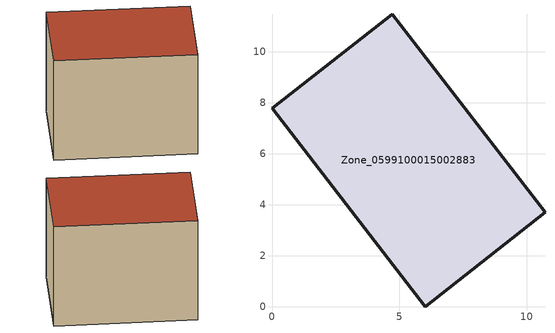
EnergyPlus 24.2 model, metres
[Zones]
Zone_0599100015002883
 floor ground (C_G): 6,0 0,7.79 4.71,11.47 10.71,3.7 z0.99
 wall outside (C_F): 0,7.79 6,0 10.71,3.7 4.71,11.47 0,7.79 z0.99:9.13
 roof outside (C_R): 10.71,3.7 4.71,11.47 0,7.79 6,0 z9.13
[BUILDING]
Pand.0599100015002883: North Axis=0; Terrain=City; Loads Convergence Tolerance Value=0.04; Temperature Convergence Tolerance Value=0.4; Solar Distribution=FullExterior; Maximum Number of Warmup Days=25; Minimum Number of Warmup Days=1
[Site:Location]
Rotterdam.The.Hague.AP_ZH_NLD Design_Conditions: Latitude=51.96; Longitude=4.45; Time Zone=1; Elevation=-4.5
[SITE:GROUNDTEMPERATURE:BUILDINGSURFACE]
18, 18, 18, 18, 18, 18, 18, 18, 18, 18, 18, 18
[MATERIAL] Thermal Absorptance=0.9; Solar Absorptance=0.7; Visible Absorptance=0.7
Name | Roughness | Thickness | Conductivity | Density | Specific Heat
G.TI.1965-1974 | MediumSmooth | 0.15 | 0.882353 | 540 | 1210
F.TI.1965-1974 | Rough | 0.3 | 0.697674 | 1920 | 840
R.TI.1965-1974 | MediumRough | 0.2 | 0.232558 | 1500 | 1000
[CONSTRUCTION]
C_G: G.TI.1965-1974
C_F: F.TI.1965-1974
C_R: R.TI.1965-1974
[ZONE]
Zone_0599100015002883: Type=1; Multiplier=1; Ceiling Height=Autocalculate; Volume=Autocalculate; Floor Area=autocalculate; Part of Total Floor Area=Yes
[ZONEINFILTRATION:DESIGNFLOWRATE]
Infil_Zone_0599100015002883: Zone or ZoneList or Space or SpaceList=Zone_0599100015002883; Schedule=AlwaysOn; Design Flow Rate Calculation Method=Flow/Area; Flow Rate per Floor Area=0.003; Constant Term Coefficient=1; Temperature Term Coefficient=0; Velocity Term Coefficient=0; Velocity Squared Term Coefficient=0
[HVACTEMPLATE:ZONE:IDEALLOADSAIRSYSTEM]
Zone_0599100015002883: Maximum Heating Supply Air Temperature=50; Minimum Cooling Supply Air Temperature=13; Maximum Heating Supply Air Humidity Ratio=0.0156; Minimum Cooling Supply Air Humidity Ratio=0.0077; Heating Limit=NoLimit; Cooling Limit=NoLimit; Dehumidification Control Type=ConstantSensibleHeatRatio; Cooling Sensible Heat Ratio=0.7; Dehumidification Setpoint=60; Humidification Control Type=None; Humidification Setpoint=30; Outdoor Air Method=None; Outdoor Air Flow Rate per Person=0.00944; Outdoor Air Flow Rate per Zone Floor Area=0; Outdoor Air Flow Rate per Zone=0; Demand Controlled Ventilation Type=None; Outdoor Air Economizer Type=NoEconomizer; Heat Recovery Type=None; Sensible Heat Recovery Effectiveness=0.7; Latent Heat Recovery Effectiveness=0.65
[ZONECONTROL:THERMOSTAT]
ThermostatControl_Zone_0599100015002883: Zone or ZoneList=Zone_0599100015002883; Control Type Schedule=DualSetpointControlType; Control 1=Thermostat_Zone_0599100015002883; Temperature Difference Between Cutout And Setpoint=0
[THERMOSTATSETPOINT:DUALSETPOINT]
Thermostat_Zone_0599100015002883: Heating Setpoint Temperature Schedule=HeatingSetpoint_Zone_0599100015002883; Cooling Setpoint Temperature Schedule=CoolingSetpoint_Zone_0599100015002883
[SCHEDULE:COMPACT]
HeatingSetpoint_Zone_0599100015002883: Through: 12/31, For: AllDays, Until: 24:00, 21
CoolingSetpoint_Zone_0599100015002883: Through: 12/31, For: AllDays, Until: 24:00, 24
DualSetpointControlType: Through: 12/31, For: AllDays, Until: 24:00, 4
AlwaysOn: Through: 12/31, For: AllDays, Until: 24:00, 1
